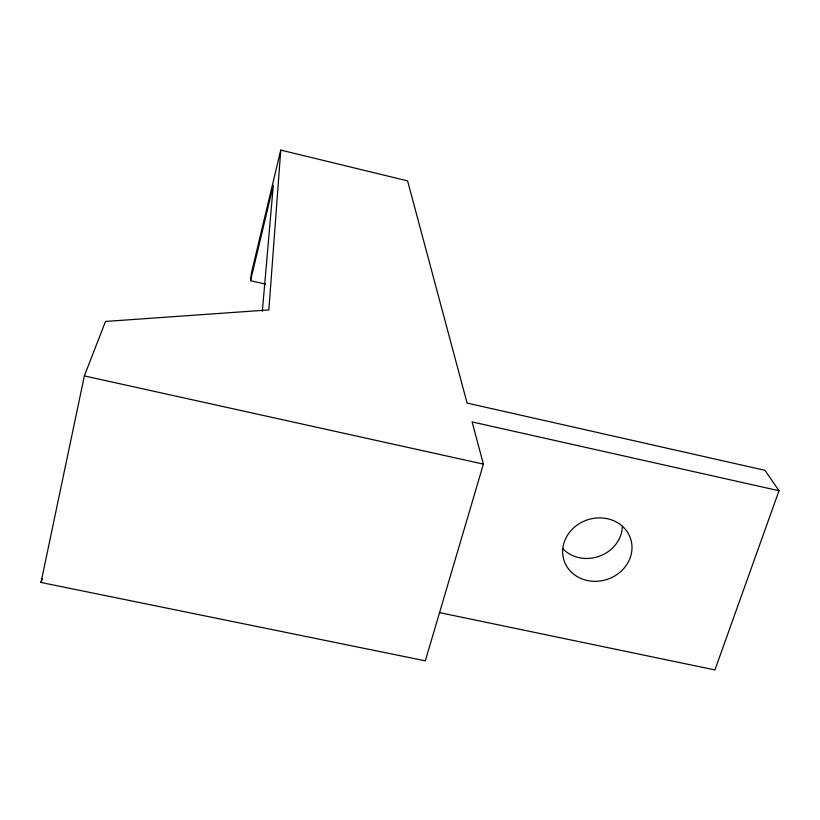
<?xml version="1.0" encoding="UTF-8"?>
<svg xmlns="http://www.w3.org/2000/svg" width="820" height="820" viewBox="0 0 820 820"><rect width="100%" height="100%" fill="white"/><g stroke="black" fill="none" stroke-linecap="round" stroke-linejoin="round"><path stroke-width="1.23" d="M779 490.749L764.947 470.311L467.072 403.061L407.601 180.882L280.758 150.08L268.858 309.929L105.503 321.44L84.357 375.909L41 582.466L425.324 660.828L483.41 464.11L472.115 421.921L779 490.749L714.927 669.919L439.325 612.571M262.338 311.282L273.316 185.228L250.53 280.676L265.506 284.151M250.53 280.676L251.432 273.009L280.758 150.08M41 582.466L42.23 578.858M84.357 375.909L483.41 464.11M622.359 526.747A33.968 30.576 -18.2 0 1 599.481 556.185A33.968 30.576 -18.2 0 1 562.704 548.621M587.069 580.457A35.004 31.344 -18 0 0 631.133 540.575A35.004 31.344 -18 0 0 573.754 527.793A35.004 31.344 -18 0 0 587.069 580.457"/></g></svg>
